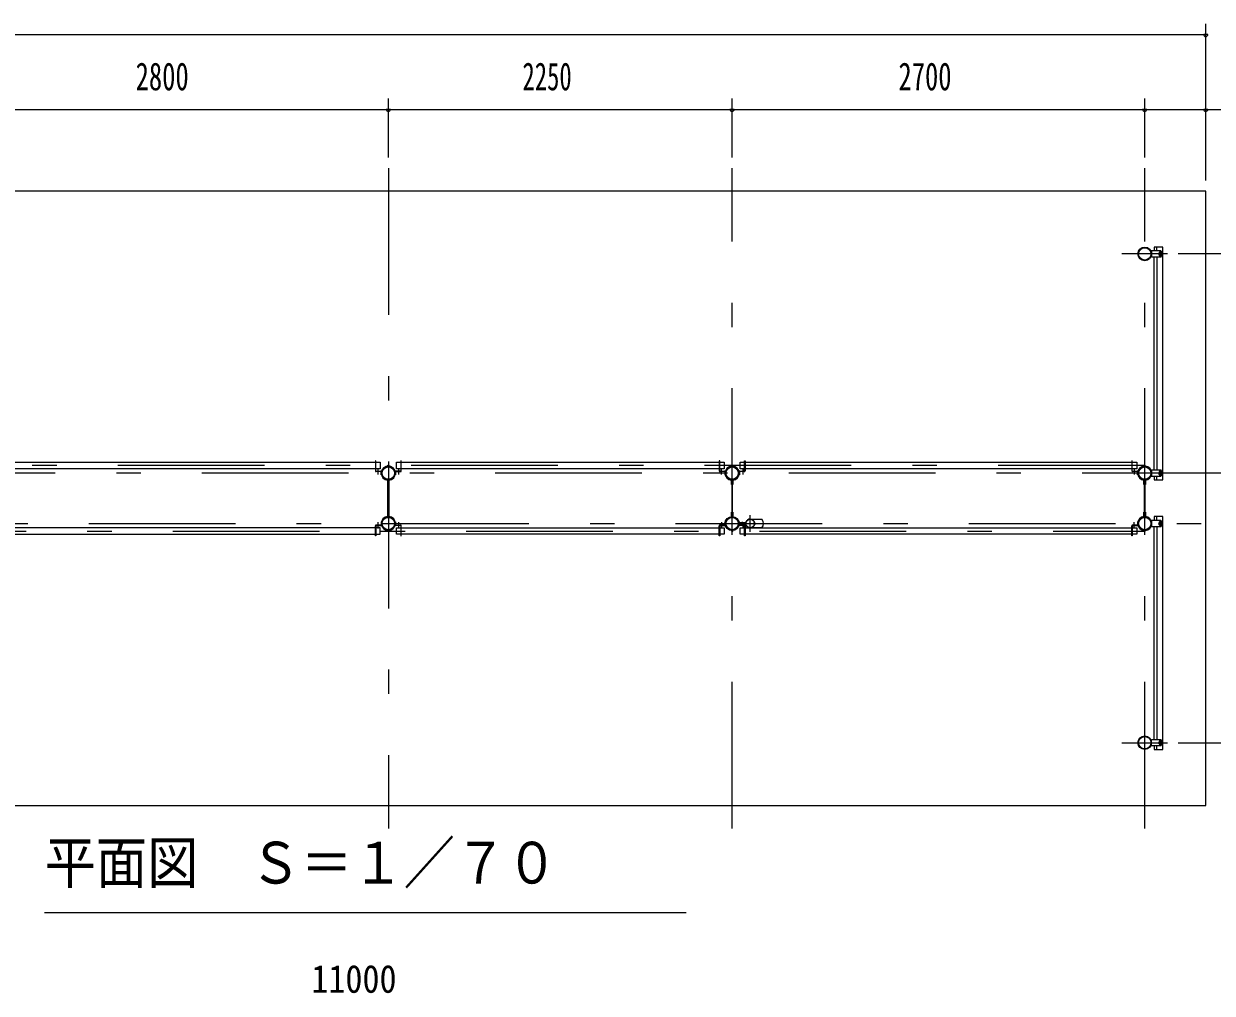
# Model space of a CAD drawing. Units: millimetres, scale not verified, with parts at other scales. Extents: x -34086 to 34091, y -14700 to 14700.
# Drawn here: x -1676 to 6102, y -5621 to 723 of the extents above; entities that cross this region are included whole.
import ezdxf
from ezdxf.enums import TextEntityAlignment as Align

# ---------------------------------------------------------------- set-up
doc = ezdxf.new("R2010")
doc.units = ezdxf.units.MM
doc.header["$LTSCALE"] = 80
doc.linetypes.add('USER3', pattern=[24, 12, -5, 2, -5])
for name, color, linetype, lineweight in [('0-2_1-07BOLD', 7, 'Continuous', 18), ('0-3_1-27CENTER', 3, 'USER3', 18), ('0-5_1-57DIM', 3, 'Continuous', 18)]:
    doc.layers.add(name, color=color, linetype=linetype, lineweight=lineweight)
doc.styles.add('ＭＳ ゴシック', font='')
doc.styles.get('ＭＳ ゴシック').set_extended_font_data('MS Gothic')

msp = doc.modelspace()

# ---------------------------------------------------------------- linework, layer by layer
at = {"layer": '0-2_1-07BOLD'}
for p, q in [((5765.38, -763.46), (5704.88, -763.46)), ((5739.88, -763.46), (5739.88, -738.46)), ((5755.88, -774.96), (5755.88, -778.65)), ((5763.88, -778.65), (5763.88, -774.96)), ((5770.38, -798.46), (5770.38, -768.46)), ((5722.28, -2197.46), (5722.28, -803.46)), ((5739.88, -803.46), (5739.88, -2197.46)), ((5755.88, -791.96), (5755.88, -788.26)), ((5763.88, -788.26), (5763.88, -791.96)), ((-2005.13, -2146.96), (625.77, -2146.96)), ((794.88, -2146.96), (2875.78, -2146.96)), ((3044.88, -2146.96), (5575.78, -2146.96)), ((625.77, -2189.66), (-2005.13, -2189.66)), ((657.82, -2189.66), (628.97, -2189.66)), ((630.97, -2204.26), (660.57, -2204.26)), ((660.57, -2207.46), (630.97, -2207.46)), ((789.67, -2204.26), (760.07, -2204.26)), ((760.07, -2207.46), (789.67, -2207.46)), ((2875.78, -2189.66), (794.88, -2189.66)), ((2907.83, -2189.66), (2878.98, -2189.66)), ((2880.98, -2204.26), (2910.58, -2204.26)), ((2910.58, -2207.46), (2880.98, -2207.46)), ((2915.77, -2229.46), (2915.77, -2209.46)), ((3010.08, -2204.26), (3039.68, -2204.26)), ((3039.68, -2207.46), (3010.08, -2207.46)), ((5575.78, -2189.66), (3044.88, -2189.66)), ((5607.83, -2189.66), (5578.98, -2189.66)), ((5580.98, -2204.26), (5610.58, -2204.26)), ((5610.58, -2207.46), (5580.98, -2207.46)), ((5765.38, -2197.46), (5704.88, -2197.46)), ((5722.28, -2237.46), (5722.28, -2262.45)), ((5739.88, -2262.45), (5739.88, -2237.46)), ((5755.88, -2208.96), (5755.88, -2212.66)), ((5755.88, -2225.96), (5755.88, -2222.26)), ((5763.88, -2212.66), (5763.88, -2208.96)), ((5763.88, -2222.26), (5763.88, -2225.96)), ((5770.38, -2232.46), (5770.38, -2202.46)), ((707.33, -2503.01), (707.33, -2261.91)), ((713.33, -2261.91), (713.33, -2503.01)), ((2957.32, -2261.91), (2957.32, -2503.01)), ((2963.32, -2503.01), (2963.32, -2261.91)), ((5657.32, -2261.91), (5657.32, -2503.01)), ((5663.32, -2503.01), (5663.32, -2261.91)), ((660.57, -2557.46), (630.97, -2557.46)), ((630.97, -2560.66), (660.57, -2560.66)), ((665.77, -2555.46), (665.77, -2535.46)), ((760.07, -2557.46), (789.67, -2557.46)), ((789.67, -2560.66), (760.07, -2560.66)), ((2910.58, -2557.46), (2880.98, -2557.46)), ((2880.98, -2560.66), (2910.58, -2560.66)), ((3004.77, -2544.46), (3050.99, -2544.46)), ((3050.99, -2550.45), (3004.77, -2550.45)), ((3049.59, -2542.85), (3006.24, -2542.85)), ((3006.24, -2552.05), (3049.59, -2552.05)), ((3010.08, -2557.46), (3039.68, -2557.46)), ((3039.68, -2560.66), (3010.08, -2560.66)), ((3087.84, -2519.96), (3155.42, -2519.96)), ((5610.58, -2557.46), (5580.98, -2557.46)), ((5580.98, -2560.66), (5610.58, -2560.66)), ((5765.38, -2527.46), (5704.88, -2527.46)), ((5739.88, -2527.46), (5739.88, -2502.46)), ((5755.88, -2538.96), (5755.88, -2542.66)), ((5755.88, -2555.96), (5755.88, -2552.26)), ((5763.88, -2542.66), (5763.88, -2538.96)), ((5763.88, -2552.26), (5763.88, -2555.96)), ((5770.38, -2562.46), (5770.38, -2532.46)), ((625.77, -2575.26), (-2005.13, -2575.26)), ((-2005.13, -2617.96), (625.77, -2617.96)), ((657.82, -2575.26), (628.97, -2575.26)), ((794.88, -2575.26), (2875.78, -2575.26)), ((2875.78, -2617.96), (794.88, -2617.96)), ((2878.98, -2575.26), (2907.83, -2575.26)), ((3044.88, -2575.26), (5575.78, -2575.26)), ((5575.78, -2617.96), (3044.88, -2617.96)), ((3155.42, -2574.96), (3087.84, -2574.96)), ((5578.98, -2575.26), (5607.83, -2575.26)), ((5722.28, -3961.46), (5722.28, -2567.46)), ((5739.88, -2567.46), (5739.88, -3961.46)), ((5704.88, -3961.46), (5765.38, -3961.46)), ((5770.38, -3966.46), (5770.38, -3996.46)), ((5739.88, -4026.46), (5739.88, -4001.46)), ((5755.88, -3972.95), (5755.88, -3976.66)), ((5755.88, -3989.96), (5755.88, -3986.26)), ((5763.88, -3976.66), (5763.88, -3972.95)), ((5763.88, -3986.26), (5763.88, -3989.96))]:
    msp.add_line(p, q, dxfattribs=at)
for points in [[(6060.33, -4392.46), (6060.33, -372.46), (-4939.68, -372.46), (-4939.68, -4392.46)], [(5756.99, -778.46), (5754.11, -783.46), (5756.99, -788.46), (5762.77, -788.46), (5765.65, -783.46), (5762.76, -778.46)], [(5756.99, -2222.46), (5754.11, -2217.46), (5756.99, -2212.46), (5762.77, -2212.46), (5765.65, -2217.46), (5762.76, -2222.46)], [(5756.99, -2542.46), (5754.1, -2547.46), (5756.99, -2552.46), (5762.76, -2552.46), (5765.65, -2547.46), (5762.76, -2542.46)], [(5756.99, -3986.46), (5762.76, -3986.46), (5765.65, -3981.46), (5762.76, -3976.46), (5756.99, -3976.46), (5754.1, -3981.46)]]:
    msp.add_lwpolyline(points, close=True, dxfattribs=at)
for points in [[(5704.88, -763.46), (5704.88, -803.46), (5765.38, -803.46)], [(5722.28, -2262.45), (5779.88, -2262.45), (5779.88, -738.46), (5722.28, -738.46), (5722.28, -763.46)], [(628.97, -2202.26), (628.97, -2136.46), (625.77, -2136.46), (625.77, -2202.26)], [(628.97, -2146.96), (657.82, -2146.96), (657.82, -2189.66)], [(791.68, -2189.66), (762.82, -2189.66), (762.82, -2146.96), (791.68, -2146.96)], [(794.88, -2202.26), (794.88, -2136.46), (791.68, -2136.46), (791.68, -2202.26)], [(2878.98, -2202.26), (2878.98, -2136.46), (2875.78, -2136.46), (2875.78, -2202.26)], [(2878.98, -2146.96), (2907.83, -2146.96), (2907.83, -2189.66)], [(3041.68, -2189.66), (3012.83, -2189.66), (3012.83, -2146.96), (3041.68, -2146.96)], [(3041.67, -2202.26), (3041.67, -2136.46), (3044.88, -2136.46), (3044.88, -2202.26)], [(5578.98, -2202.26), (5578.98, -2136.46), (5575.78, -2136.46), (5575.78, -2202.26)], [(5578.98, -2146.96), (5607.83, -2146.96), (5607.83, -2189.66)], [(665.77, -2209.46), (665.77, -2229.46), (662.57, -2229.46), (662.57, -2209.46)], [(758.07, -2209.46), (758.07, -2229.46), (754.87, -2229.46), (754.87, -2209.46)], [(2912.58, -2209.46), (2912.58, -2229.46), (2915.77, -2229.46)], [(3008.07, -2209.46), (3008.07, -2229.46), (3004.88, -2229.46), (3004.88, -2209.46)], [(5615.78, -2209.46), (5615.78, -2229.46), (5612.58, -2229.46), (5612.58, -2209.46)], [(5704.88, -2197.46), (5704.88, -2237.46), (5765.38, -2237.46)], [(705.72, -2263.38), (705.72, -2292.46), (707.33, -2292.46)], [(713.33, -2292.46), (714.93, -2292.46), (714.93, -2263.38)], [(2957.32, -2292.46), (2955.72, -2292.46), (2955.72, -2263.38)], [(2964.92, -2263.38), (2964.92, -2292.46), (2963.32, -2292.46)], [(5657.32, -2292.46), (5655.72, -2292.46), (5655.72, -2263.38)], [(5664.92, -2263.38), (5664.92, -2292.46), (5663.32, -2292.46)], [(707.33, -2472.46), (705.72, -2472.46), (705.72, -2501.54)], [(714.93, -2501.54), (714.93, -2472.46), (713.33, -2472.46)], [(2955.72, -2501.54), (2955.72, -2472.46), (2957.32, -2472.46)], [(2963.32, -2472.46), (2964.92, -2472.46), (2964.92, -2501.54)], [(5655.72, -2501.54), (5655.72, -2472.46), (5657.32, -2472.46)], [(5663.32, -2472.46), (5664.92, -2472.46), (5664.92, -2501.54)], [(628.97, -2562.66), (628.97, -2628.46), (625.77, -2628.46), (625.77, -2562.66)], [(665.77, -2535.46), (662.57, -2535.46), (662.57, -2555.46)], [(754.87, -2555.46), (754.87, -2535.46), (758.07, -2535.46), (758.07, -2555.46)], [(791.68, -2562.66), (791.68, -2628.46), (794.88, -2628.46), (794.88, -2562.66)], [(2878.98, -2562.66), (2878.98, -2628.46), (2875.78, -2628.46), (2875.78, -2562.66)], [(2915.78, -2555.46), (2915.78, -2535.46), (2912.58, -2535.46), (2912.58, -2555.46)], [(3008.08, -2555.46), (3008.08, -2535.46), (3004.88, -2535.46), (3004.88, -2555.46)], [(3044.88, -2562.66), (3044.88, -2628.46), (3041.68, -2628.46), (3041.68, -2562.66)], [(5578.98, -2562.66), (5578.98, -2628.46), (5575.78, -2628.46), (5575.78, -2562.66)], [(5615.78, -2555.46), (5615.78, -2535.46), (5612.58, -2535.46), (5612.58, -2555.46)], [(5704.88, -2527.46), (5704.88, -2567.46), (5765.38, -2567.46)], [(5779.88, -4026.46), (5779.88, -2502.46), (5722.28, -2502.46), (5722.28, -2527.46)], [(628.97, -2617.96), (657.82, -2617.96), (657.82, -2575.26)], [(791.68, -2617.96), (762.82, -2617.96), (762.82, -2575.26), (791.68, -2575.26)], [(2907.83, -2575.26), (2907.83, -2617.96), (2878.98, -2617.96)], [(3041.68, -2617.96), (3012.83, -2617.96), (3012.83, -2575.26), (3041.68, -2575.26)], [(5607.83, -2575.26), (5607.83, -2617.96), (5578.98, -2617.96)], [(5765.38, -4001.46), (5704.88, -4001.46), (5704.88, -3961.46)], [(5722.28, -4001.46), (5722.28, -4026.46), (5779.88, -4026.46)]]:
    msp.add_lwpolyline(points, dxfattribs=at)
for centre, radius in [((5660.33, -783.46), 44.55), ((5660.33, -783.46), 40.35), ((5759.88, -783.46), 6.25), ((5759.88, -783.46), 4.9), ((710.32, -2217.46), 44.55), ((710.32, -2217.46), 40.35), ((710.32, -2169.06), 3.85), ((710.32, -2169.06), 2.25), ((2960.33, -2217.46), 44.55), ((2960.33, -2217.46), 40.35), ((2960.33, -2169.06), 2.25), ((5660.33, -2217.46), 44.55), ((5660.33, -2217.46), 40.35), ((5660.33, -2169.06), 2.25), ((5759.88, -2217.46), 6.25), ((5759.88, -2217.46), 4.9), ((710.32, -2547.46), 44.55), ((710.32, -2547.46), 40.35), ((2911.92, -2547.46), 2.25), ((2960.33, -2547.46), 46.15), ((2960.33, -2547.46), 44.55), ((2960.33, -2547.46), 40.35), ((3078.33, -2547.46), 27.5), ((3109.67, -2547.46), 2.25), ((5660.33, -2547.46), 44.55), ((5660.33, -2547.46), 40.35), ((5759.88, -2547.46), 6.25), ((5759.88, -2547.46), 4.9), ((710.32, -2595.86), 3.85), ((710.32, -2595.86), 2.25), ((2960.33, -2595.86), 2.25), ((5660.33, -2595.86), 2.25), ((5660.33, -3981.46), 44.55), ((5660.33, -3981.46), 40.35), ((5759.88, -3981.46), 6.25), ((5759.88, -3981.46), 4.9)]:
    msp.add_circle(centre, radius, dxfattribs=at)
for centre, radius, start, end in [((5759.88, -774.96), 4, 0, 180), ((5765.38, -768.46), 5, 0, 90), ((5759.88, -791.96), 4, 180, 0), ((5765.38, -798.46), 5, 270, 0), ((710.32, -2217.46), 46.15, 275.71791, 264.28209), ((2960.33, -2217.46), 46.15, 89.99846, 264.27242), ((2960.33, -2169.06), 3.85, 269.99724, 217.90475), ((2960.33, -2217.46), 46.15, 275.71791, 86.21039), ((5660.33, -2217.46), 46.15, 89.99846, 264.27242), ((5660.33, -2169.06), 3.85, 269.99724, 217.90475), ((5660.33, -2217.46), 46.15, 275.71791, 86.21039), ((630.97, -2202.26), 5.2, 180, 270), ((630.97, -2202.26), 2, 180, 270), ((660.57, -2209.46), 5.2, 0, 90), ((660.57, -2209.46), 2, 0, 90), ((760.07, -2209.46), 5.2, 90, 180), ((760.07, -2209.46), 2, 90, 180), ((789.67, -2202.26), 2, 270, 0), ((789.67, -2202.26), 5.2, 270, 0), ((2880.98, -2202.26), 5.2, 180, 270), ((2880.98, -2202.26), 2, 180, 270), ((2910.58, -2209.46), 5.2, 0, 90), ((2910.58, -2209.46), 2, 0, 90), ((3010.08, -2209.46), 5.2, 90, 180), ((3010.08, -2209.46), 2, 90, 180), ((3039.68, -2202.26), 2, 270, 0), ((3039.68, -2202.26), 5.2, 270, 0), ((5580.98, -2202.26), 5.2, 180, 270), ((5580.98, -2202.26), 2, 180, 270), ((5610.58, -2209.46), 5.2, 0, 90), ((5610.58, -2209.46), 2, 0, 90), ((5759.88, -2208.96), 4, 0, 180), ((5759.88, -2225.96), 4, 180, 0), ((5765.38, -2202.46), 5, 0, 90), ((5765.38, -2232.46), 5, 270, 0), ((630.97, -2562.66), 5.2, 90, 180), ((630.97, -2562.66), 2, 90, 180), ((660.57, -2555.46), 2, 270, 0), ((660.57, -2555.46), 5.2, 270, 0), ((710.32, -2547.46), 46.15, 95.71837, 84.28163), ((760.07, -2555.46), 5.2, 180, 270), ((760.07, -2555.46), 2, 180, 270), ((789.67, -2562.66), 5.2, 0, 90), ((789.67, -2562.66), 2, 0, 90), ((2880.98, -2562.66), 5.2, 90, 180), ((2880.98, -2562.66), 2, 90, 180), ((2911.92, -2547.46), 3.85, 52.09248, 0), ((2910.58, -2555.46), 2, 270, 0), ((2910.58, -2555.46), 5.2, 270, 0), ((3010.08, -2555.46), 5.2, 180, 270), ((3010.08, -2555.46), 2, 180, 270), ((3039.68, -2562.66), 5.2, 0, 90), ((3039.68, -2562.66), 2, 0, 90), ((3078.33, -2547.46), 29.1, 0, 170.90512), ((3078.33, -2547.46), 29.1, 189.09488, 252.80957), ((3078.33, -2547.46), 29.1, 287.19043, 354.06984), ((3060.92, -2547.46), 44.9, 19.58864, 37.76454), ((3060.92, -2547.46), 44.9, 322.23546, 340.41136), ((3109.67, -2547.46), 3.85, 180, 128.65778), ((3119.93, -2547.46), 44.9, 322.23546, 37.76454), ((5580.98, -2562.66), 5.2, 90, 180), ((5580.98, -2562.66), 2, 90, 180), ((5610.58, -2555.46), 2, 270, 0), ((5610.58, -2555.46), 5.2, 270, 0), ((5660.33, -2547.46), 46.15, 95.72713, 270.00108), ((5660.33, -2547.46), 46.15, 273.78915, 84.28163), ((5759.88, -2538.96), 4, 0, 180), ((5759.88, -2555.96), 4, 180, 0), ((5765.38, -2532.46), 5, 0, 90), ((5765.38, -2562.46), 5, 270, 0), ((2960.33, -2595.86), 3.85, 142.09248, 90), ((5660.33, -2595.86), 3.85, 142.09248, 90), ((5765.38, -3966.46), 5, 0, 90), ((5759.88, -3972.95), 4, 0, 180), ((5759.88, -3989.96), 4, 180, 0), ((5765.38, -3996.46), 5, 270, 0)]:
    msp.add_arc(centre, radius, start, end, dxfattribs=at)
at = {"layer": '0-3_1-27CENTER'}
for p, q in [((710.32, -222.46), (710.32, -4542.46)), ((2960.33, -4542.46), (2960.33, -222.46)), ((5660.33, -4542.46), (5660.33, -222.46)), ((5759.88, -765.96), (5759.88, -800.96)), ((5810.33, -783.46), (5510.33, -783.46)), ((5660.33, -2168.31), (-4539.68, -2168.31)), ((6210.33, -2217.46), (-5089.68, -2217.46)), ((640.77, -2184.66), (640.77, -2226.46)), ((779.87, -2226.46), (779.87, -2184.66)), ((2890.78, -2226.46), (2890.78, -2184.66)), ((3029.88, -2184.66), (3029.88, -2226.46)), ((5590.78, -2184.66), (5590.78, -2226.46)), ((5759.88, -2234.96), (5759.88, -2199.96)), ((-5089.68, -2547.46), (6210.33, -2547.46)), ((640.77, -2538.46), (640.77, -2580.26)), ((779.87, -2580.26), (779.87, -2538.46)), ((2890.78, -2538.46), (2890.78, -2580.26)), ((3027.85, -2558.22), (3027.85, -2536.69)), ((3029.88, -2538.46), (3029.88, -2580.26)), ((3078.33, -2602.46), (3078.33, -2492.45)), ((5590.78, -2580.26), (5590.78, -2538.46)), ((5759.88, -2529.96), (5759.88, -2564.96)), ((-4539.68, -2596.61), (5660.33, -2596.61)), ((5759.88, -3963.96), (5759.88, -3998.96)), ((5510.33, -3981.46), (5810.33, -3981.46))]:
    msp.add_line(p, q, dxfattribs=at)
at = {"layer": '0-5_1-57DIM'}
for p, q in [((6060.33, -302.46), (6060.33, 722.54)), ((-4939.68, 652.54), (6060.33, 652.54)), ((6074.33, 652.54), (6046.33, 652.54)), ((-2089.68, 162.54), (710.33, 162.54)), ((724.33, 162.54), (696.33, 162.54)), ((710.33, -152.46), (710.33, 232.54)), ((710.33, 162.54), (2960.32, 162.54)), ((2974.33, 162.54), (2946.33, 162.54)), ((2960.32, -152.46), (2960.32, 232.54)), ((2960.32, 162.54), (5660.33, 162.54)), ((5674.33, 162.54), (5646.33, 162.54)), ((5660.33, -152.46), (5660.33, 232.54)), ((5660.33, 162.54), (6060.33, 162.54)), ((6074.33, 162.54), (6046.33, 162.54)), ((6060.33, 162.54), (6609.83, 162.54)), ((6865.33, -783.46), (5880.33, -783.46)), ((5880.33, -3981.46), (6865.33, -3981.46)), ((-1539.68, -5092.46), (2660.32, -5092.46))]:
    msp.add_line(p, q, dxfattribs=at)
for centre in [(6060.33, 652.54), (710.33, 162.54), (2960.33, 162.54), (5660.33, 162.54), (6060.33, 162.54)]:
    msp.add_arc(centre, 14, 180, 0, dxfattribs=at)

# ---------------------------------------------------------------- texts
at = {"layer": '0-5_1-57DIM', "color": 7, "style": 'ＭＳ ゴシック'}
for s, height, width, p in [('2800', 182.3, 0.7, (-943.46, 232.54)), ('2250', 182.3, 0.65, (1587.97, 232.54)), ('2700', 182.3, 0.7, (4049.08, 232.54)), ('平面図\u3000Ｓ＝１／７０', 273.5, 0.9, (-1539.68, -4985.15)), ('11000', 182.3, 0.9, (206.06, -5672.46))]:
    msp.add_text(s, height=height, dxfattribs=dict(at, width=width)).set_placement(p, align=Align.BOTTOM_LEFT)

doc.saveas('drawing.dxf')
